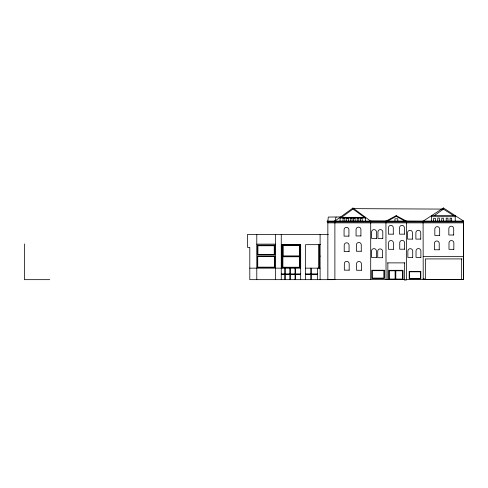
<?xml version="1.0" encoding="UTF-8"?>
<svg xmlns="http://www.w3.org/2000/svg" width="488" height="488" viewBox="0 0 488 488"><rect width="100%" height="100%" fill="white"/><g stroke="black" fill="none" stroke-linecap="round" stroke-linejoin="round"><path stroke-width="0.73" d="M327.851 221.088L328.284 217.062L340.514 216.946M370.569 222.857L370.703 221.948M406.504 221.948L406.37 280.033L404.375 280.033L404.375 262.88M334.884 279.539L334.884 221.088L336.116 217.062M341.594 217.343L352.995 209.053L352.995 208.028L334.884 221.088M434.296 215.641L443.409 209.12L443.409 207.967L423.224 221.088M387.557 221.088L396.213 216.373L405.016 221.088M386.057 221.088L396.213 215.641L406.37 221.088M431.599 216.684L455.225 216.684M340.069 218.002L365.536 218.002M406.016 279.539L463.6 279.575L463.6 221.088L327.094 221.088L327.094 221.491L334.561 221.491L334.561 221.973M334.884 221.57L463.6 221.57M334.884 221.948L463.6 221.948M327.716 221.973L327.851 222.857L463.6 222.857M328.381 234.435L247.538 234.38L247.538 247.355L249.801 247.355L249.801 279.661L333.652 279.661M256.786 244.134L275.36 244.134M320.104 244.5L319.378 244.5L319.378 255.932L320.024 255.932M320.104 244.665L305.616 244.665L305.616 279.661M282.454 256.334L299.906 256.334L299.906 267.674M423.224 256.523L463.6 256.523M320.024 256.603L319.378 256.603L319.378 268.156M462.051 258.914L425.353 258.914L425.353 278.904L423.224 278.904M463.563 258.914L463.563 279.392L423.224 279.392M387.564 262.88L404.863 262.88M300.248 267.674L282.454 267.674L282.454 244.884L300.193 244.884L300.193 267.674M249.801 268.156L300.681 268.156M305.616 268.156L320.104 268.156M281.259 273.908L300.681 273.908M305.616 273.908L317.621 273.908M281.259 274.372L300.681 274.372M305.616 274.457L317.621 274.457M405.034 279.539L327.851 279.539L327.851 222.857M49.788 279.661L24.4 279.661L24.4 243.969M353.477 208.638L442.61 209.096M386.057 221.168L370.569 221.088L352.995 208.028M406.37 221.271L423.224 221.363M443.409 209.12L453.724 215.641M443.409 207.967L463.6 221.088M352.995 209.053L364.396 217.343M334.884 222.857L334.744 221.973L327.527 221.973L327.527 221.491M423.09 221.948L423.224 279.539M385.923 221.948L386.057 279.575M463.417 221.088L463.417 279.539M461.563 258.914L461.563 279.575M455.225 221.088L455.225 215.641L431.599 215.641L431.599 221.088M451.607 221.088L451.607 218.203L450.095 218.203L450.095 221.088M447.99 221.088L447.99 218.203L446.209 218.203L446.209 221.088M443.409 221.088L443.409 218.203L441.762 218.203L441.762 221.088M439.389 221.088L439.389 218.087L437.76 218.087L437.76 221.088M435.369 221.088L435.369 218.313L433.655 218.313L433.655 221.088M423.005 221.57L423.005 221.948M422.821 221.088L422.821 221.57M406.772 221.088L406.772 221.57M406.583 221.57L406.583 221.948M403.021 279.539L403.021 270.303L388.826 270.303L388.826 279.539M397.811 221.088L397.811 218.795L394.932 218.795L394.932 221.088M396.213 215.641L396.213 216.373M395.811 270.779L395.811 279.063M395.115 270.779L395.115 279.063M387.862 262.88L387.862 279.575M385.843 221.57L385.843 221.948M385.654 221.088L385.654 221.57M370.978 221.088L370.978 221.57M370.788 221.57L370.788 221.948M370.703 222.857L370.703 279.539M365.536 221.088L365.536 217.343L340.069 217.343L340.069 221.088M362.175 221.088L362.175 218.569L360.62 218.569L360.62 221.088M358.82 221.088L358.82 218.478L357.204 218.478L357.204 221.088M355.136 221.088L355.136 218.478L353.525 218.478L353.525 221.088M352.013 221.088L352.013 218.301L350.286 218.301L350.286 221.088M348.475 221.088L348.475 218.209L346.694 218.209L346.694 221.088M344.845 221.088L344.845 218.118L343.015 218.118L343.015 221.088M334.127 221.088L334.127 221.491M320.104 234.435L320.104 279.661M318.542 244.665L318.542 268.156M317.621 268.156L317.621 279.661M311.307 268.156L311.307 279.661M310.795 268.156L310.795 279.661M300.681 279.661L300.681 244.403L281.972 244.403L281.972 268.156M295.496 268.156L295.496 279.661M295.045 268.156L295.045 279.661M290.305 268.156L290.305 279.661M289.86 268.156L289.86 279.661M285.236 268.156L285.236 279.661M284.797 268.156L284.797 279.661M281.259 234.435L281.259 279.661M275.36 234.435L275.36 279.661M256.786 234.38L256.786 279.661M393.291 234.173L388.442 234.173L388.442 227.792A2.422 2.422 0 0 1 390.87 225.364A2.422 2.422 0 0 1 393.291 227.792L393.291 234.173M404.387 234.173L399.544 234.173L399.544 227.792A2.422 2.422 0 0 1 401.966 225.364A2.422 2.422 0 0 1 404.387 227.792L404.387 234.173M453.694 235.009L448.844 235.009L448.844 228.622A2.422 2.422 0 0 1 451.272 226.2A2.422 2.422 0 0 1 453.694 228.622L453.694 235.009M439.676 235.46L434.826 235.46L434.826 229.073A2.422 2.422 0 0 1 437.248 226.652A2.422 2.422 0 0 1 439.676 229.073L439.676 235.46M360.913 235.948L356.063 235.948L356.063 229.561A2.422 2.422 0 0 1 358.491 227.14A2.422 2.422 0 0 1 360.913 229.561L360.913 235.948M348.92 236.137L344.07 236.137L344.07 229.75A2.422 2.422 0 0 1 346.492 227.329A2.422 2.422 0 0 1 348.92 229.75L348.92 236.137M376.468 238.418L371.618 238.418L371.618 232.032A2.422 2.422 0 0 1 374.04 229.61A2.422 2.422 0 0 1 376.468 232.032L376.468 238.418M382.793 238.4L377.944 238.4L377.944 232.014A2.422 2.422 0 0 1 380.372 229.592A2.422 2.422 0 0 1 382.793 232.014L382.793 238.4M412.427 239.12L407.578 239.12L407.578 232.733A2.422 2.422 0 0 1 410.005 230.312A2.422 2.422 0 0 1 412.427 232.733L412.427 239.12M420.735 239.096L415.886 239.096L415.886 232.709A2.422 2.422 0 0 1 418.314 230.287A2.422 2.422 0 0 1 420.735 232.709L420.735 239.096M274.836 245.153L257.329 245.153L257.329 254.956L274.836 254.956L274.836 245.153M300.144 245.098L282.692 245.098L282.692 256.438L300.144 256.438L300.144 245.098M299.662 245.58L283.174 245.58L283.174 255.95L299.662 255.95L299.662 245.58M274.25 245.739L257.914 245.739L257.914 254.37L274.25 254.37L274.25 245.739M404.589 249.203L399.739 249.203L399.739 242.823A2.422 2.422 0 0 1 402.161 240.395A2.422 2.422 0 0 1 404.589 242.823L404.589 249.203M393.395 249.307L388.546 249.307L388.546 242.92A2.422 2.422 0 0 1 390.967 240.499A2.422 2.422 0 0 1 393.395 242.92L393.395 249.307M453.846 249.331L448.997 249.331L448.997 242.945A2.422 2.422 0 0 1 451.418 240.523A2.422 2.422 0 0 1 453.846 242.945L453.846 249.331M439.224 249.783L434.375 249.783L434.375 243.396A2.422 2.422 0 0 1 436.797 240.974A2.422 2.422 0 0 1 439.224 243.396L439.224 249.783M361.272 251.259L356.423 251.259L356.423 244.872A2.422 2.422 0 0 1 358.845 242.451A2.422 2.422 0 0 1 361.272 244.872L361.272 251.259M349.06 251.607L344.211 251.607L344.211 245.22A2.422 2.422 0 0 1 346.639 242.798A2.422 2.422 0 0 1 349.06 245.22L349.06 251.607M274.823 256.169L257.371 256.169L257.371 267.509L274.823 267.509L274.823 256.169M274.469 256.529L257.731 256.529L257.731 267.156L274.469 267.156L274.469 256.529M299.473 256.767L282.887 256.767L282.887 267.241L299.473 267.241L299.473 256.767M376.382 257.438L371.539 257.438L371.539 251.052A2.422 2.422 0 0 1 373.96 248.63A2.422 2.422 0 0 1 376.382 251.052L376.382 257.438M420.876 257.365L416.026 257.365L416.026 250.978A2.422 2.422 0 0 1 418.454 248.557A2.422 2.422 0 0 1 420.876 250.978L420.876 257.365M412.708 257.487L407.858 257.487L407.858 251.1A2.422 2.422 0 0 1 410.286 248.679A2.422 2.422 0 0 1 412.708 251.1L412.708 257.487M382.574 257.713L377.724 257.713L377.724 251.326A2.422 2.422 0 0 1 380.152 248.904A2.422 2.422 0 0 1 382.574 251.326L382.574 257.713M349.176 270.151L344.327 270.151L344.327 263.764A2.422 2.422 0 0 1 346.755 261.342A2.422 2.422 0 0 1 349.176 263.764L349.176 270.151M361.388 270.267L356.539 270.267L356.539 263.88A2.422 2.422 0 0 1 358.961 261.458A2.422 2.422 0 0 1 361.388 263.88L361.388 270.267M384.324 270.236L371.825 270.236L371.825 278.532L384.324 278.532L384.324 270.236M383.885 270.675L372.265 270.675L372.265 278.093L383.885 278.093L383.885 270.675M402.551 270.779L389.302 270.779L389.302 279.063L402.551 279.063L402.551 270.779M420.808 271.383L409.188 271.383L409.188 278.8L420.808 278.8L420.808 271.383M420.388 271.804L409.615 271.804L409.615 278.374L420.388 278.374L420.388 271.804"/></g></svg>
